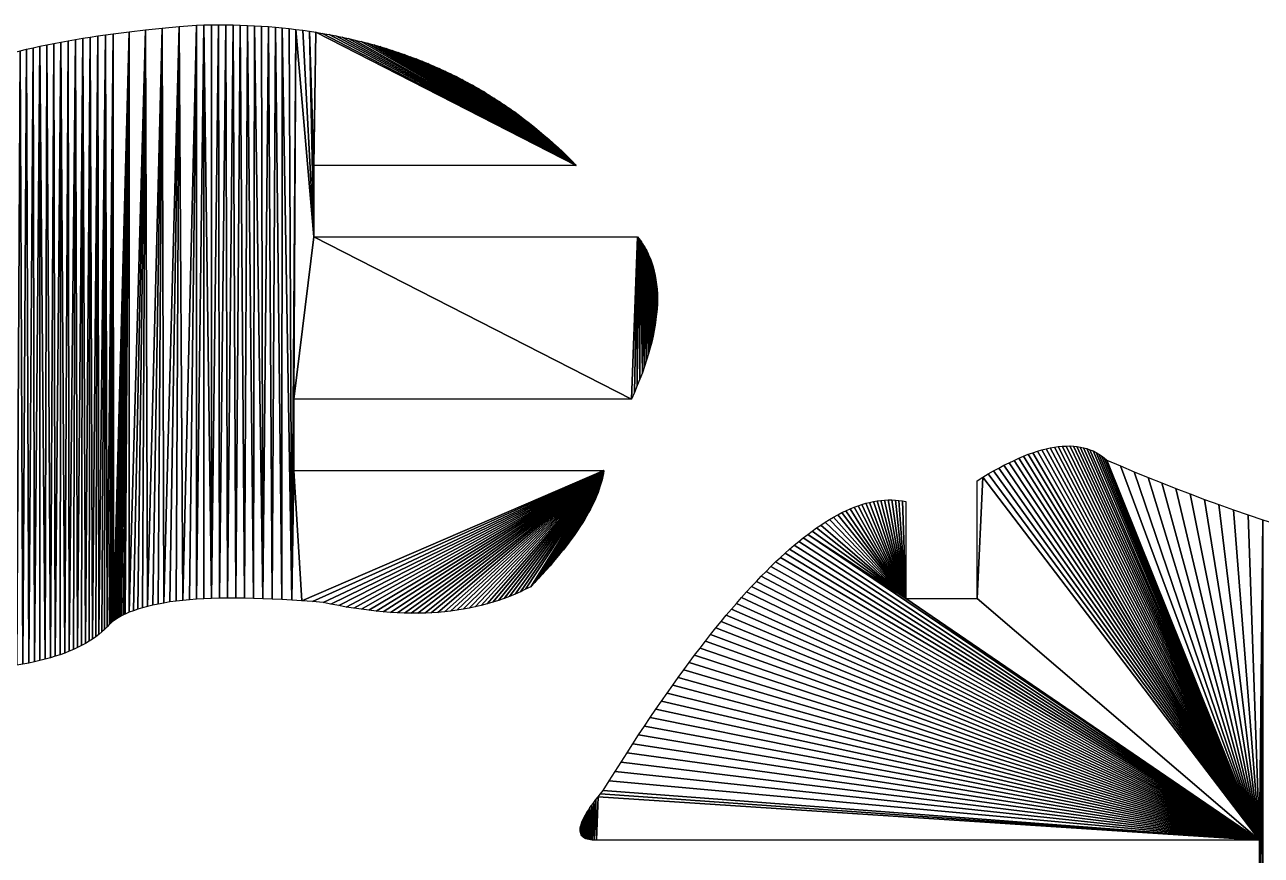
# Model space of a CAD drawing. Extents: x 10 to 917, y 10 to 841.
# Drawn here: x 199.5 to 309.3, y 754.3 to 828 of the extents above; entities that cross this region are included whole.
import ezdxf

# ---------------------------------------------------------------- set-up
doc = ezdxf.new("R2010")
doc.units = 0
doc.header["$MEASUREMENT"] = 0
doc.layers.get('0').update_dxf_attribs({"linetype": 'CONTINUOUS'})

msp = doc.modelspace()

# ---------------------------------------------------------------- linework, layer by layer
for p, q in [((207.4, 827.23), (208.81, 827.41)), ((208.81, 827.41), (210.25, 827.58)), ((210.25, 827.58), (211.73, 827.74)), ((211.73, 827.74), (213.25, 827.88)), ((213.25, 827.88), (214.8, 828.01)), ((214.8, 828.01), (215.45, 828.02)), ((215.45, 828.02), (216.11, 828.03)), ((216.11, 828.03), (216.75, 828.04)), ((216.75, 828.04), (217.4, 828.03)), ((217.4, 828.03), (218.04, 828.02)), ((218.04, 828.02), (218.67, 828)), ((218.67, 828), (219.3, 827.98)), ((219.3, 827.98), (219.93, 827.95)), ((219.93, 827.95), (220.55, 827.91)), ((220.55, 827.91), (221.17, 827.87)), ((221.17, 827.87), (221.79, 827.82)), ((221.79, 827.82), (222.4, 827.76)), ((222.4, 827.76), (223, 827.69)), ((223, 827.69), (223.61, 827.62)), ((223.61, 827.62), (224.21, 827.54)), ((224.21, 827.54), (224.8, 827.46)), ((224.8, 827.46), (225.39, 827.37)), ((225.39, 827.37), (225.98, 827.27)), ((200.9, 826.12), (201.51, 826.25)), ((201.51, 826.25), (202.13, 826.37)), ((202.13, 826.37), (202.76, 826.49)), ((202.76, 826.49), (203.39, 826.61)), ((203.39, 826.61), (204.04, 826.72)), ((204.04, 826.72), (204.69, 826.83)), ((204.69, 826.83), (205.36, 826.93)), ((205.36, 826.93), (206.03, 827.04)), ((206.03, 827.04), (206.71, 827.14)), ((206.71, 827.14), (207.4, 827.23)), ((225.98, 827.27), (226.56, 827.17)), ((226.56, 827.17), (227.14, 827.06)), ((227.14, 827.06), (227.71, 826.94)), ((227.71, 826.94), (228.28, 826.81)), ((228.28, 826.81), (228.84, 826.68)), ((228.84, 826.68), (229.41, 826.54)), ((229.41, 826.54), (229.96, 826.4)), ((229.96, 826.4), (230.52, 826.25)), ((230.52, 826.25), (231.06, 826.09)), ((199.13, 825.72), (199.71, 825.86)), ((199.71, 825.86), (200.3, 825.99)), ((200.3, 825.99), (200.9, 826.12)), ((231.06, 826.09), (231.61, 825.93)), ((231.61, 825.93), (232.15, 825.76)), ((232.15, 825.76), (232.69, 825.58)), ((232.69, 825.58), (233.22, 825.39)), ((233.22, 825.39), (233.75, 825.2)), ((233.75, 825.2), (234.27, 825)), ((234.27, 825), (234.79, 824.8)), ((234.79, 824.8), (235.31, 824.59)), ((235.31, 824.59), (235.82, 824.37)), ((235.82, 824.37), (236.33, 824.14)), ((236.33, 824.14), (236.83, 823.91)), ((236.83, 823.91), (237.33, 823.67)), ((237.33, 823.67), (237.83, 823.43)), ((237.83, 823.43), (238.32, 823.18)), ((238.32, 823.18), (238.81, 822.92)), ((238.81, 822.92), (239.29, 822.66)), ((239.29, 822.66), (239.77, 822.38)), ((239.77, 822.38), (240.24, 822.11)), ((240.24, 822.11), (240.71, 821.82)), ((240.71, 821.82), (241.18, 821.53)), ((241.18, 821.53), (241.64, 821.23)), ((241.64, 821.23), (242.1, 820.93)), ((242.1, 820.93), (242.56, 820.61)), ((242.56, 820.61), (243.01, 820.3)), ((243.01, 820.3), (243.45, 819.97)), ((243.45, 819.97), (243.89, 819.64)), ((243.89, 819.64), (244.33, 819.3)), ((244.33, 819.3), (244.77, 818.96)), ((244.77, 818.96), (245.2, 818.6)), ((245.2, 818.6), (245.62, 818.25)), ((245.62, 818.25), (246.04, 817.88)), ((246.04, 817.88), (246.46, 817.51)), ((246.46, 817.51), (246.87, 817.13)), ((246.87, 817.13), (247.28, 816.75)), ((247.28, 816.75), (247.69, 816.35)), ((247.69, 816.35), (248.09, 815.96)), ((248.49, 815.55), (225.19, 815.55)), ((225.19, 815.55), (225.19, 809.21)), ((248.09, 815.96), (248.49, 815.55)), ((225.19, 809.21), (253.92, 809.21)), ((253.92, 809.21), (254.04, 809.06)), ((254.04, 809.06), (254.15, 808.91)), ((254.15, 808.91), (254.26, 808.76)), ((254.26, 808.76), (254.36, 808.6)), ((254.36, 808.6), (254.46, 808.45)), ((254.46, 808.45), (254.56, 808.29)), ((254.56, 808.29), (254.65, 808.12)), ((254.65, 808.12), (254.74, 807.96)), ((254.74, 807.96), (254.83, 807.79)), ((254.83, 807.79), (254.91, 807.62)), ((254.91, 807.62), (254.98, 807.45)), ((254.98, 807.45), (255.06, 807.27)), ((255.06, 807.27), (255.19, 806.92)), ((255.19, 806.92), (255.31, 806.55)), ((255.31, 806.55), (255.41, 806.18)), ((255.41, 806.18), (255.49, 805.79)), ((255.49, 805.79), (255.56, 805.39)), ((255.56, 805.39), (255.62, 804.99)), ((255.62, 804.99), (255.66, 804.57)), ((255.66, 804.57), (255.68, 804.15)), ((255.68, 803.27), (255.66, 802.81)), ((255.68, 804.15), (255.69, 803.71)), ((255.69, 803.71), (255.68, 803.27)), ((255.61, 802.35), (255.56, 801.87)), ((255.66, 802.81), (255.61, 802.35)), ((255.49, 801.39), (255.4, 800.89)), ((255.56, 801.87), (255.49, 801.39)), ((255.3, 800.39), (255.18, 799.88)), ((255.4, 800.89), (255.3, 800.39)), ((254.89, 798.82), (254.73, 798.28)), ((255.04, 799.35), (254.89, 798.82)), ((255.18, 799.88), (255.04, 799.35)), ((254.54, 797.72), (254.35, 797.16)), ((254.73, 798.28), (254.54, 797.72)), ((254.35, 797.16), (254.13, 796.59)), ((253.9, 796.01), (253.66, 795.41)), ((254.13, 796.59), (253.9, 796.01)), ((253.4, 794.81), (223.43, 794.81)), ((223.43, 794.81), (223.43, 788.47)), ((253.66, 795.41), (253.4, 794.81)), ((288.6, 789.92), (289, 790.06)), ((289, 790.06), (289.4, 790.19)), ((289.4, 790.19), (289.79, 790.31)), ((289.79, 790.31), (290.17, 790.41)), ((290.17, 790.41), (290.54, 790.49)), ((290.54, 790.49), (290.91, 790.55)), ((290.91, 790.55), (291.26, 790.6)), ((291.26, 790.6), (291.61, 790.64)), ((291.61, 790.64), (291.95, 790.65)), ((291.95, 790.65), (292.28, 790.66)), ((292.28, 790.66), (292.6, 790.64)), ((292.6, 790.64), (292.91, 790.61)), ((292.91, 790.61), (293.21, 790.56)), ((293.21, 790.56), (293.51, 790.5)), ((293.51, 790.5), (293.8, 790.42)), ((293.8, 790.42), (294.07, 790.32)), ((294.07, 790.32), (294.35, 790.21)), ((294.35, 790.21), (294.61, 790.08)), ((294.61, 790.08), (294.86, 789.94)), ((285.98, 788.7), (286.44, 788.94)), ((286.44, 788.94), (286.89, 789.17)), ((286.89, 789.17), (287.33, 789.38)), ((287.33, 789.38), (287.76, 789.58)), ((287.76, 789.58), (288.18, 789.76)), ((288.18, 789.76), (288.6, 789.92)), ((294.86, 789.94), (295.1, 789.78)), ((295.1, 789.78), (295.34, 789.6)), ((295.34, 789.6), (295.57, 789.41)), ((295.57, 789.41), (296.77, 788.89)), ((223.43, 788.47), (250.94, 788.47)), ((250.84, 787.94), (250.78, 787.66)), ((250.9, 788.21), (250.84, 787.94)), ((250.94, 788.47), (250.9, 788.21)), ((284.07, 787.57), (284.56, 787.88)), ((284.56, 787.88), (285.04, 788.17)), ((285.04, 788.17), (285.52, 788.44)), ((285.52, 788.44), (285.98, 788.7)), ((296.77, 788.89), (297.99, 788.37)), ((297.99, 788.37), (299.22, 787.87)), ((299.22, 787.87), (300.45, 787.37)), ((250.53, 786.82), (250.42, 786.54)), ((250.62, 787.11), (250.53, 786.82)), ((250.71, 787.39), (250.62, 787.11)), ((250.78, 787.66), (250.71, 787.39)), ((284.07, 777.11), (284.07, 787.57)), ((300.45, 787.37), (301.7, 786.88)), ((301.7, 786.88), (302.96, 786.4)), ((250.04, 785.65), (249.9, 785.35)), ((250.18, 785.95), (250.04, 785.65)), ((250.31, 786.25), (250.18, 785.95)), ((250.42, 786.54), (250.31, 786.25)), ((274.18, 785.57), (274.52, 785.65)), ((274.52, 785.65), (274.86, 785.73)), ((274.86, 785.73), (275.19, 785.78)), ((275.19, 785.78), (275.52, 785.83)), ((275.52, 785.83), (275.85, 785.86)), ((275.85, 785.86), (276.17, 785.87)), ((276.17, 785.87), (276.49, 785.87)), ((276.49, 785.87), (276.81, 785.86)), ((276.81, 785.86), (277.12, 785.83)), ((277.12, 785.83), (277.42, 785.78)), ((277.42, 785.78), (277.73, 785.72)), ((277.73, 785.72), (277.73, 777.11)), ((302.96, 786.4), (304.23, 785.92)), ((304.23, 785.92), (305.51, 785.46)), ((249.57, 784.74), (249.4, 784.43)), ((249.74, 785.05), (249.57, 784.74)), ((249.9, 785.35), (249.74, 785.05)), ((271.32, 784.34), (271.69, 784.55)), ((271.69, 784.55), (272.06, 784.74)), ((272.06, 784.74), (272.42, 784.91)), ((272.42, 784.91), (272.78, 785.07)), ((272.78, 785.07), (273.14, 785.22)), ((273.14, 785.22), (273.49, 785.35)), ((273.49, 785.35), (273.84, 785.46)), ((273.84, 785.46), (274.18, 785.57)), ((305.51, 785.46), (306.81, 785)), ((306.81, 785), (308.11, 784.55)), ((308.11, 784.55), (309.42, 784.11)), ((248.8, 783.47), (248.59, 783.14)), ((249.01, 783.79), (248.8, 783.47)), ((249.21, 784.11), (249.01, 783.79)), ((249.4, 784.43), (249.21, 784.11)), ((269.81, 783.38), (270.19, 783.64)), ((270.19, 783.64), (270.57, 783.89)), ((270.57, 783.89), (270.95, 784.12)), ((270.95, 784.12), (271.32, 784.34)), ((248.12, 782.47), (247.87, 782.13)), ((248.36, 782.81), (248.12, 782.47)), ((248.59, 783.14), (248.36, 782.81)), ((268.23, 782.19), (268.63, 782.51)), ((268.63, 782.51), (269.03, 782.81)), ((269.03, 782.81), (269.42, 783.1)), ((269.42, 783.1), (269.81, 783.38)), ((247.34, 781.45), (247.06, 781.1)), ((247.61, 781.79), (247.34, 781.45)), ((247.87, 782.13), (247.61, 781.79)), ((267.01, 781.14), (267.42, 781.5)), ((267.42, 781.5), (267.83, 781.85)), ((267.83, 781.85), (268.23, 782.19)), ((246.47, 780.39), (246.16, 780.03)), ((246.77, 780.75), (246.47, 780.39)), ((247.06, 781.1), (246.77, 780.75)), ((265.76, 779.96), (266.18, 780.36)), ((266.18, 780.36), (266.6, 780.76)), ((266.6, 780.76), (267.01, 781.14)), ((245.51, 779.3), (245.16, 778.93)), ((245.84, 779.66), (245.51, 779.3)), ((246.16, 780.03), (245.84, 779.66)), ((264.47, 778.64), (264.9, 779.1)), ((264.9, 779.1), (265.33, 779.53)), ((265.33, 779.53), (265.76, 779.96)), ((244.45, 778.17), (243.99, 777.94)), ((244.81, 778.55), (244.45, 778.17)), ((245.16, 778.93), (244.81, 778.55)), ((263.59, 777.7), (264.03, 778.18)), ((264.03, 778.18), (264.47, 778.64)), ((212.99, 776.88), (212.43, 776.81)), ((213.57, 776.95), (212.99, 776.88)), ((214.17, 777), (213.57, 776.95)), ((214.8, 777.05), (214.17, 777)), ((215.45, 777.09), (214.8, 777.05)), ((216.13, 777.12), (215.45, 777.09)), ((216.82, 777.14), (216.13, 777.12)), ((217.54, 777.15), (216.82, 777.14)), ((218.29, 777.15), (217.54, 777.15)), ((219.05, 777.14), (218.29, 777.15)), ((219.84, 777.13), (219.05, 777.14)), ((220.66, 777.1), (219.84, 777.13)), ((221.49, 777.07), (220.66, 777.1)), ((222.35, 777.03), (221.49, 777.07)), ((223.24, 776.98), (222.35, 777.03)), ((224.14, 776.92), (223.24, 776.98)), ((225.07, 776.85), (224.14, 776.92)), ((241.58, 776.95), (241.08, 776.79)), ((242.08, 777.12), (241.58, 776.95)), ((242.57, 777.31), (242.08, 777.12)), ((243.05, 777.51), (242.57, 777.31)), ((243.53, 777.72), (243.05, 777.51)), ((243.99, 777.94), (243.53, 777.72)), ((262.7, 776.69), (263.15, 777.2)), ((263.15, 777.2), (263.59, 777.7)), ((277.73, 777.11), (284.07, 777.11)), ((208.81, 775.9), (208.47, 775.74)), ((209.19, 776.04), (208.81, 775.9)), ((209.58, 776.18), (209.19, 776.04)), ((210, 776.3), (209.58, 776.18)), ((210.44, 776.42), (210, 776.3)), ((210.9, 776.53), (210.44, 776.42)), ((211.39, 776.63), (210.9, 776.53)), ((211.9, 776.72), (211.39, 776.63)), ((212.43, 776.81), (211.9, 776.72)), ((226.03, 776.77), (225.07, 776.85)), ((226.72, 776.62), (226.03, 776.77)), ((227.41, 776.49), (226.72, 776.62)), ((228.08, 776.36), (227.41, 776.49)), ((228.75, 776.25), (228.08, 776.36)), ((229.42, 776.16), (228.75, 776.25)), ((230.07, 776.07), (229.42, 776.16)), ((230.72, 776), (230.07, 776.07)), ((231.36, 775.94), (230.72, 776)), ((231.99, 775.89), (231.36, 775.94)), ((232.61, 775.85), (231.99, 775.89)), ((233.23, 775.83), (232.61, 775.85)), ((233.84, 775.82), (233.23, 775.83)), ((234.44, 775.82), (233.84, 775.82)), ((235.04, 775.83), (234.44, 775.82)), ((235.62, 775.85), (235.04, 775.83)), ((236.2, 775.89), (235.62, 775.85)), ((236.78, 775.94), (236.2, 775.89)), ((237.34, 776), (236.78, 775.94)), ((237.9, 776.08), (237.34, 776)), ((238.45, 776.17), (237.9, 776.08)), ((238.99, 776.27), (238.45, 776.17)), ((239.52, 776.38), (238.99, 776.27)), ((240.05, 776.5), (239.52, 776.38)), ((240.57, 776.64), (240.05, 776.5)), ((241.08, 776.79), (240.57, 776.64)), ((261.8, 775.63), (262.25, 776.17)), ((262.25, 776.17), (262.7, 776.69)), ((207.08, 774.84), (206.86, 774.6)), ((207.19, 774.94), (207.08, 774.84)), ((207.31, 775.04), (207.19, 774.94)), ((207.43, 775.13), (207.31, 775.04)), ((207.56, 775.23), (207.43, 775.13)), ((207.7, 775.32), (207.56, 775.23)), ((207.84, 775.41), (207.7, 775.32)), ((207.99, 775.5), (207.84, 775.41)), ((208.14, 775.58), (207.99, 775.5)), ((208.3, 775.66), (208.14, 775.58)), ((208.47, 775.74), (208.3, 775.66)), ((260.88, 774.51), (261.34, 775.07)), ((261.34, 775.07), (261.8, 775.63)), ((205.85, 773.72), (205.56, 773.52)), ((206.13, 773.93), (205.85, 773.72)), ((206.39, 774.15), (206.13, 773.93)), ((206.63, 774.37), (206.39, 774.15)), ((206.86, 774.6), (206.63, 774.37)), ((259.94, 773.32), (260.41, 773.92)), ((260.41, 773.92), (260.88, 774.51)), ((203.87, 772.6), (203.49, 772.44)), ((204.24, 772.77), (203.87, 772.6)), ((204.59, 772.95), (204.24, 772.77)), ((204.93, 773.13), (204.59, 772.95)), ((205.25, 773.32), (204.93, 773.13)), ((205.56, 773.52), (205.25, 773.32)), ((258.99, 772.09), (259.47, 772.71)), ((259.47, 772.71), (259.94, 773.32)), ((199.9, 771.38), (199.38, 771.28)), ((200.4, 771.49), (199.9, 771.38)), ((200.89, 771.61), (200.4, 771.49)), ((201.36, 771.73), (200.89, 771.61)), ((201.82, 771.86), (201.36, 771.73)), ((202.26, 771.99), (201.82, 771.86)), ((202.68, 772.13), (202.26, 771.99)), ((203.1, 772.28), (202.68, 772.13)), ((203.49, 772.44), (203.1, 772.28)), ((258.03, 770.79), (258.51, 771.44)), ((258.51, 771.44), (258.99, 772.09)), ((257.54, 770.12), (258.03, 770.79)), ((256.55, 768.73), (257.05, 769.43)), ((257.05, 769.43), (257.54, 770.12)), ((256.05, 768.02), (256.55, 768.73)), ((255.05, 766.55), (255.55, 767.29)), ((255.55, 767.29), (256.05, 768.02)), ((254.54, 765.79), (255.05, 766.55)), ((253.51, 764.23), (254.02, 765.02)), ((254.02, 765.02), (254.54, 765.79)), ((252.99, 763.43), (253.51, 764.23)), ((251.93, 761.78), (252.46, 762.61)), ((252.46, 762.61), (252.99, 763.43)), ((251.4, 760.93), (251.93, 761.78)), ((250.87, 760.07), (251.4, 760.93)), ((250.22, 759.28), (250.42, 759.53)), ((250.42, 759.53), (250.64, 759.8)), ((250.64, 759.8), (250.87, 760.07)), ((249.42, 758.12), (249.56, 758.33)), ((249.56, 758.33), (249.7, 758.56)), ((249.7, 758.56), (249.86, 758.79)), ((249.86, 758.79), (250.04, 759.03)), ((250.04, 759.03), (250.22, 759.28)), ((248.91, 757.03), (248.96, 757.19)), ((248.96, 757.19), (249.02, 757.36)), ((249.02, 757.36), (249.1, 757.54)), ((249.1, 757.54), (249.2, 757.72)), ((249.2, 757.72), (249.3, 757.92)), ((249.3, 757.92), (249.42, 758.12)), ((248.83, 756.6), (248.84, 756.74)), ((248.83, 756.48), (248.83, 756.6)), ((248.85, 756.36), (248.83, 756.48)), ((248.84, 756.74), (248.87, 756.88)), ((248.88, 756.26), (248.85, 756.36)), ((248.87, 756.88), (248.91, 757.03)), ((248.92, 756.16), (248.88, 756.26)), ((248.97, 756.07), (248.92, 756.16)), ((249.04, 755.99), (248.97, 756.07)), ((249.13, 755.92), (249.04, 755.99)), ((249.22, 755.85), (249.13, 755.92)), ((249.33, 755.8), (249.22, 755.85)), ((249.45, 755.76), (249.33, 755.8)), ((249.59, 755.72), (249.45, 755.76)), ((249.74, 755.69), (249.59, 755.72)), ((249.9, 755.67), (249.74, 755.69)), ((250.08, 755.66), (249.9, 755.67)), ((250.27, 755.66), (250.08, 755.66)), ((309.12, 755.66), (250.27, 755.66)), ((309.12, 749.31), (309.12, 755.66))]:
    msp.add_line(p, q)

# ---------------------------------------------------------------- meshes
mesh = msp.add_polyface()
corners = [(207.43, 775.13), (207.4, 827.23), (208.81, 827.41), (207.56, 775.23), (207.7, 775.32), (207.84, 775.41), (207.99, 775.5), (208.14, 775.58), (208.3, 775.66), (208.47, 775.74), (208.81, 775.9), (210.25, 827.58), (209.19, 776.04), (209.58, 776.18), (210, 776.3), (210.44, 776.42), (211.73, 827.74), (210.9, 776.53), (211.39, 776.63), (211.9, 776.72), (213.25, 827.88), (212.43, 776.81), (212.99, 776.88), (213.57, 776.95), (214.8, 828.01), (214.17, 777), (214.8, 777.05), (215.45, 828.02), (215.45, 777.09), (216.13, 777.12), (216.11, 828.03), (216.75, 828.04), (216.82, 777.14), (217.4, 828.03), (217.54, 777.15), (218.04, 828.02), (218.29, 777.15), (218.67, 828), (219.05, 777.14), (219.3, 827.98), (219.84, 777.13), (219.93, 827.95), (220.66, 777.1), (220.55, 827.91)]
mesh.append_faces([[corners[k] for k in face] for face in [(0, 2, 3), (3, 2, 4), (4, 2, 5), (5, 2, 6), (6, 2, 7), (7, 2, 8), (8, 2, 9), (9, 2, 10), (10, 11, 12), (12, 11, 13), (13, 11, 14), (14, 11, 15), (15, 16, 17), (17, 16, 18), (18, 16, 19), (19, 20, 21), (21, 20, 22), (22, 20, 23), (23, 24, 25), (25, 24, 26), (26, 27, 28), (28, 27, 29), (29, 31, 32), (32, 33, 34), (34, 35, 36), (36, 37, 38), (38, 39, 40), (40, 41, 42)]], dxfattribs={"vtx0": -1, "vtx1": -1})
mesh.append_faces([[corners[k] for k in face] for face in [(0, 1, 2), (10, 2, 11), (15, 11, 16), (19, 16, 20), (23, 20, 24), (26, 24, 27), (29, 27, 30), (29, 30, 31), (32, 31, 33), (34, 33, 35), (36, 35, 37), (38, 37, 39), (40, 39, 41), (42, 41, 43)]], dxfattribs={"vtx0": -1, "vtx2": -1})
mesh = msp.add_polyface()
corners = [(225.39, 827.37), (225.19, 815.55), (224.8, 827.46), (248.49, 815.55), (225.98, 827.27), (226.56, 827.17), (227.14, 827.06), (227.71, 826.94), (228.28, 826.81), (228.84, 826.68), (229.41, 826.54), (229.96, 826.4), (230.52, 826.25), (231.06, 826.09), (231.61, 825.93), (232.15, 825.76), (232.69, 825.58), (233.22, 825.39), (233.75, 825.2), (234.27, 825), (234.79, 824.8), (235.31, 824.59), (235.82, 824.37), (236.33, 824.14), (236.83, 823.91), (237.33, 823.67), (237.83, 823.43), (238.32, 823.18), (238.81, 822.92), (239.29, 822.66), (239.77, 822.38), (240.24, 822.11), (240.71, 821.82), (241.18, 821.53), (241.64, 821.23), (220.66, 777.1), (220.55, 827.91), (221.17, 827.87), (221.49, 777.07), (221.79, 827.82), (222.35, 777.03), (222.4, 827.76), (223.24, 776.98), (223, 827.69), (223.61, 827.62), (223.43, 794.81), (225.19, 809.21), (224.21, 827.54)]
mesh.append_faces([[corners[k] for k in face] for face in [(0, 1, 2), (1, 0, 3), (46, 2, 1)]], dxfattribs={"vtx0": -1, "vtx1": -1})
mesh.append_faces([[corners[k] for k in face] for face in [(45, 44, 46)]], dxfattribs={"vtx0": -1, "vtx1": -1, "vtx2": -1})
mesh.append_faces([[corners[k] for k in face] for face in [(3, 0, 4), (3, 4, 5), (3, 5, 6), (3, 6, 7), (3, 7, 8), (3, 8, 9), (3, 9, 10), (3, 10, 11), (3, 11, 12), (3, 12, 13), (3, 13, 14), (3, 14, 15), (3, 15, 16), (3, 16, 17), (3, 17, 18), (3, 18, 19), (3, 19, 20), (3, 20, 21), (3, 21, 22), (3, 22, 23), (3, 23, 24), (3, 24, 25), (3, 25, 26), (3, 26, 27), (3, 27, 28), (3, 28, 29), (3, 29, 30), (3, 30, 31), (3, 31, 32), (3, 32, 33), (3, 33, 34), (35, 36, 37), (38, 37, 39), (40, 39, 41), (42, 41, 43), (42, 43, 44), (46, 44, 47), (46, 47, 2)]], dxfattribs={"vtx0": -1, "vtx2": -1})
mesh = msp.add_polyface()
corners = [(220.66, 777.1), (221.17, 827.87), (221.49, 777.07), (221.79, 827.82), (222.35, 777.03), (222.4, 827.76), (223.24, 776.98), (223.61, 827.62), (223.43, 794.81), (225.19, 809.21), (253.4, 794.81), (223.43, 788.47), (224.14, 776.92), (250.94, 788.47), (225.07, 776.85), (226.03, 776.77), (226.72, 776.62), (227.41, 776.49), (228.08, 776.36), (228.75, 776.25), (229.42, 776.16), (230.07, 776.07), (230.72, 776), (231.36, 775.94), (231.99, 775.89), (232.61, 775.85), (233.23, 775.83), (233.84, 775.82), (234.44, 775.82), (235.04, 775.83), (235.62, 775.85), (236.2, 775.89), (236.78, 775.94), (237.34, 776), (237.9, 776.08), (238.45, 776.17), (238.99, 776.27), (239.52, 776.38), (240.05, 776.5), (240.57, 776.64), (241.08, 776.79), (241.58, 776.95), (242.08, 777.12), (242.57, 777.31), (243.05, 777.51), (243.53, 777.72), (243.99, 777.94), (244.45, 778.17)]
mesh.append_faces([[corners[k] for k in face] for face in [(0, 1, 2), (2, 3, 4), (4, 5, 6), (8, 9, 10), (6, 11, 12), (11, 6, 8), (12, 13, 14), (14, 13, 15), (15, 13, 16), (16, 13, 17), (17, 13, 18), (18, 13, 19), (19, 13, 20), (20, 13, 21), (21, 13, 22), (22, 13, 23), (23, 13, 24), (24, 13, 25), (25, 13, 26), (26, 13, 27), (27, 13, 28), (28, 13, 29), (29, 13, 30), (30, 13, 31), (31, 13, 32), (32, 13, 33), (33, 13, 34), (34, 13, 35), (35, 13, 36), (36, 13, 37), (37, 13, 38), (38, 13, 39), (39, 13, 40), (40, 13, 41), (41, 13, 42), (42, 13, 43), (43, 13, 44), (44, 13, 45), (45, 13, 46), (46, 13, 47)]], dxfattribs={"vtx0": -1, "vtx1": -1})
mesh.append_faces([[corners[k] for k in face] for face in [(6, 7, 8)]], dxfattribs={"vtx0": -1, "vtx1": -1, "vtx2": -1})
mesh.append_faces([[corners[k] for k in face] for face in [(12, 11, 13)]], dxfattribs={"vtx0": -1, "vtx2": -1})
mesh = msp.add_polyface()
corners = [(197.74, 771.02), (197.99, 825.44), (198.3, 771.1), (198.56, 825.58), (198.85, 771.19), (199.13, 825.72), (199.38, 771.28), (199.71, 825.86), (199.9, 771.38), (200.3, 825.99), (200.4, 771.49), (200.9, 826.12), (200.89, 771.61), (201.36, 771.73), (201.51, 826.25), (201.82, 771.86), (202.13, 826.37), (202.26, 771.99), (202.76, 826.49), (202.68, 772.13), (203.1, 772.28), (203.39, 826.61), (203.49, 772.44), (204.04, 826.72), (203.87, 772.6), (204.24, 772.77), (204.69, 826.83), (204.59, 772.95), (204.93, 773.13), (205.36, 826.93), (205.25, 773.32), (205.56, 773.52), (206.03, 827.04), (205.85, 773.72), (206.13, 773.93), (206.71, 827.14), (206.39, 774.15), (206.63, 774.37), (206.86, 774.6), (207.4, 827.23), (207.08, 774.84), (207.19, 774.94), (207.31, 775.04), (207.43, 775.13)]
mesh.append_faces([[corners[k] for k in face] for face in [(0, 1, 2), (2, 3, 4), (4, 5, 6), (6, 7, 8), (8, 9, 10), (10, 11, 12), (12, 11, 13), (13, 14, 15), (15, 16, 17), (17, 18, 19), (19, 18, 20), (20, 21, 22), (22, 23, 24), (24, 23, 25), (25, 26, 27), (27, 26, 28), (28, 29, 30), (30, 29, 31), (31, 32, 33), (33, 32, 34), (34, 35, 36), (36, 35, 37), (37, 35, 38), (38, 39, 40), (40, 39, 41), (41, 39, 42), (42, 39, 43)]], dxfattribs={"vtx0": -1, "vtx1": -1})
mesh.append_faces([[corners[k] for k in face] for face in [(2, 1, 3), (4, 3, 5), (6, 5, 7), (8, 7, 9), (10, 9, 11), (13, 11, 14), (15, 14, 16), (17, 16, 18), (20, 18, 21), (22, 21, 23), (25, 23, 26), (28, 26, 29), (31, 29, 32), (34, 32, 35), (38, 35, 39)]], dxfattribs={"vtx0": -1, "vtx2": -1})
mesh = msp.add_polyface()
corners = [(248.49, 815.55), (241.64, 821.23), (242.1, 820.93), (242.56, 820.61), (243.01, 820.3), (243.45, 819.97), (243.89, 819.64), (244.33, 819.3), (244.77, 818.96), (245.2, 818.6), (245.62, 818.25), (246.04, 817.88), (246.46, 817.51), (246.87, 817.13), (247.28, 816.75), (247.69, 816.35), (248.09, 815.96), (253.4, 794.81), (225.19, 809.21), (253.92, 809.21), (254.13, 796.59), (254.04, 809.06), (254.15, 808.91), (254.35, 797.16), (254.26, 808.76), (254.36, 808.6), (254.54, 797.72), (254.46, 808.45), (254.56, 808.29), (254.73, 798.28), (254.65, 808.12), (254.74, 807.96), (254.89, 798.82), (254.83, 807.79), (254.91, 807.62), (255.04, 799.35), (254.98, 807.45), (255.06, 807.27), (255.18, 799.88), (255.19, 806.92), (255.3, 800.39), (255.31, 806.55), (255.4, 800.89), (255.41, 806.18), (255.49, 801.39), (255.49, 805.79), (255.56, 801.87), (255.56, 805.39), (255.61, 802.35), (255.62, 804.99), (255.66, 802.81), (255.66, 804.57), (255.68, 803.27), (255.68, 804.15), (255.69, 803.71)]
mesh.append_faces([[corners[k] for k in face] for face in [(0, 15, 16), (52, 53, 54)]], dxfattribs={"vtx0": -1})
mesh.append_faces([[corners[k] for k in face] for face in [(42, 43, 44), (44, 45, 46), (46, 47, 48), (48, 49, 50), (50, 51, 52)]], dxfattribs={"vtx0": -1, "vtx1": -1})
mesh.append_faces([[corners[k] for k in face] for face in [(0, 1, 2), (0, 2, 3), (0, 3, 4), (0, 4, 5), (0, 5, 6), (0, 6, 7), (0, 7, 8), (0, 8, 9), (0, 9, 10), (0, 10, 11), (0, 11, 12), (0, 12, 13), (0, 13, 14), (0, 14, 15), (17, 18, 19), (20, 19, 21), (20, 21, 22), (23, 22, 24), (23, 24, 25), (26, 25, 27), (26, 27, 28), (29, 28, 30), (29, 30, 31), (32, 31, 33), (32, 33, 34), (35, 34, 36), (35, 36, 37), (38, 37, 39), (40, 39, 41), (42, 41, 43), (44, 43, 45), (46, 45, 47), (48, 47, 49), (50, 49, 51), (52, 51, 53)]], dxfattribs={"vtx0": -1, "vtx2": -1})
mesh = msp.add_polyface()
corners = [(253.4, 794.81), (253.92, 809.21), (253.66, 795.41), (253.9, 796.01), (254.13, 796.59), (254.15, 808.91), (254.35, 797.16), (254.36, 808.6), (254.54, 797.72), (254.56, 808.29), (254.73, 798.28), (254.74, 807.96), (254.89, 798.82), (254.91, 807.62), (255.04, 799.35), (255.06, 807.27), (255.18, 799.88), (255.19, 806.92), (255.3, 800.39), (255.31, 806.55), (255.4, 800.89), (244.45, 778.17), (250.94, 788.47), (244.81, 778.55), (245.16, 778.93), (245.51, 779.3), (245.84, 779.66), (246.16, 780.03), (246.47, 780.39), (246.77, 780.75), (247.06, 781.1), (247.34, 781.45), (247.61, 781.79), (247.87, 782.13), (248.12, 782.47), (248.36, 782.81), (248.59, 783.14), (248.8, 783.47), (249.01, 783.79), (249.21, 784.11), (249.4, 784.43), (249.57, 784.74), (249.74, 785.05), (249.9, 785.35), (250.04, 785.65), (250.18, 785.95), (250.31, 786.25), (250.42, 786.54), (250.53, 786.82), (250.62, 787.11), (250.71, 787.39), (250.78, 787.66), (250.84, 787.94), (250.9, 788.21)]
mesh.append_faces([[corners[k] for k in face] for face in [(52, 22, 53)]], dxfattribs={"vtx0": -1})
mesh.append_faces([[corners[k] for k in face] for face in [(0, 1, 2), (2, 1, 3), (3, 1, 4), (4, 5, 6), (6, 7, 8), (8, 9, 10), (10, 11, 12), (12, 13, 14), (14, 15, 16), (16, 17, 18), (18, 19, 20), (21, 22, 23), (23, 22, 24), (24, 22, 25), (25, 22, 26), (26, 22, 27), (27, 22, 28), (28, 22, 29), (29, 22, 30), (30, 22, 31), (31, 22, 32), (32, 22, 33), (33, 22, 34), (34, 22, 35), (35, 22, 36), (36, 22, 37), (37, 22, 38), (38, 22, 39), (39, 22, 40), (40, 22, 41), (41, 22, 42), (42, 22, 43), (43, 22, 44), (44, 22, 45), (45, 22, 46), (46, 22, 47), (47, 22, 48), (48, 22, 49), (49, 22, 50), (50, 22, 51), (51, 22, 52)]], dxfattribs={"vtx0": -1, "vtx1": -1})
mesh = msp.add_polyface()
corners = [(284.56, 787.88), (284.07, 777.11), (284.07, 787.57), (309.12, 755.66), (261.8, 775.63), (262.25, 776.17), (262.7, 776.69), (263.15, 777.2), (263.59, 777.7), (264.03, 778.18), (264.47, 778.64), (264.9, 779.1), (265.33, 779.53), (265.76, 779.96), (266.18, 780.36), (266.6, 780.76), (267.01, 781.14), (267.42, 781.5), (267.83, 781.85), (268.23, 782.19), (268.63, 782.51), (269.03, 782.81), (277.73, 777.11), (285.04, 788.17), (285.52, 788.44), (285.98, 788.7), (286.44, 788.94), (286.89, 789.17), (287.33, 789.38), (287.76, 789.58), (288.18, 789.76), (288.6, 789.92), (289, 790.06), (289.4, 790.19), (289.79, 790.31), (290.17, 790.41), (290.54, 790.49), (290.91, 790.55), (291.26, 790.6), (291.61, 790.64), (291.95, 790.65), (292.28, 790.66), (292.6, 790.64), (292.91, 790.61), (293.21, 790.56), (293.51, 790.5), (293.8, 790.42), (294.07, 790.32), (294.35, 790.21), (294.61, 790.08), (294.86, 789.94), (295.1, 789.78), (295.34, 789.6), (295.57, 789.41), (296.77, 788.89), (297.99, 788.37), (299.22, 787.87), (300.45, 787.37)]
mesh.append_faces([[corners[k] for k in face] for face in [(0, 1, 2)]], dxfattribs={"vtx0": -1})
mesh.append_faces([[corners[k] for k in face] for face in [(3, 21, 22), (3, 1, 0)]], dxfattribs={"vtx0": -1, "vtx1": -1, "vtx2": -1})
mesh.append_faces([[corners[k] for k in face] for face in [(3, 4, 5), (3, 5, 6), (3, 6, 7), (3, 7, 8), (3, 8, 9), (3, 9, 10), (3, 10, 11), (3, 11, 12), (3, 12, 13), (3, 13, 14), (3, 14, 15), (3, 15, 16), (3, 16, 17), (3, 17, 18), (3, 18, 19), (3, 19, 20), (3, 20, 21), (3, 22, 1), (3, 0, 23), (3, 23, 24), (3, 24, 25), (3, 25, 26), (3, 26, 27), (3, 27, 28), (3, 28, 29), (3, 29, 30), (3, 30, 31), (3, 31, 32), (3, 32, 33), (3, 33, 34), (3, 34, 35), (3, 35, 36), (3, 36, 37), (3, 37, 38), (3, 38, 39), (3, 39, 40), (3, 40, 41), (3, 41, 42), (3, 42, 43), (3, 43, 44), (3, 44, 45), (3, 45, 46), (3, 46, 47), (3, 47, 48), (3, 48, 49), (3, 49, 50), (3, 50, 51), (3, 51, 52), (3, 52, 53), (3, 53, 54), (3, 54, 55), (3, 55, 56), (3, 56, 57)]], dxfattribs={"vtx0": -1, "vtx2": -1})
mesh = msp.add_polyface()
corners = [(309.12, 755.66), (300.45, 787.37), (301.7, 786.88), (302.96, 786.4), (304.23, 785.92), (305.51, 785.46), (306.81, 785), (308.11, 784.55), (309.42, 784.11), (309.12, 749.31), (309.12, 736.47), (309.42, 701.67), (310.75, 783.68), (310.75, 702.1), (312.08, 783.26), (312.08, 702.52), (313.43, 782.84), (313.43, 702.94), (314.79, 782.43), (314.79, 703.35), (316.16, 782.03), (316.16, 703.75), (316.31, 782), (316.31, 703.78), (316.47, 781.95), (316.47, 703.83), (316.63, 781.88), (316.63, 703.9), (316.79, 781.79), (316.79, 703.99), (316.96, 781.68), (316.96, 704.1), (317.13, 781.56), (317.3, 704.37), (317.3, 781.41), (317.48, 781.25), (317.48, 704.53), (317.66, 781.07), (317.66, 704.71), (317.84, 780.87), (317.84, 704.91), (318.03, 780.65), (318.03, 705.13), (318.22, 780.41), (318.22, 705.37), (318.42, 780.16), (318.61, 705.9), (318.61, 779.88), (318.82, 779.59), (318.82, 706.19), (319.02, 779.28), (319.02, 706.51), (319.08, 779.19), (319.08, 706.59), (319.15, 779.12), (319.15, 706.66), (319.22, 779.06), (319.3, 706.77), (319.3, 779.01), (319.38, 778.97), (319.38, 706.81), (319.47, 778.94), (319.47, 706.84), (319.56, 778.91), (319.65, 706.88), (319.65, 778.9), (319.75, 778.9), (319.75, 706.88), (319.85, 778.9), (319.96, 706.86), (319.96, 778.92), (320.07, 778.95), (320.07, 706.84), (320.19, 778.98), (320.19, 706.8), (320.31, 779.03), (320.43, 706.7), (320.43, 779.08), (320.56, 779.14), (320.69, 706.56), (320.69, 779.22), (320.83, 779.3), (320.83, 706.48), (320.97, 779.39), (320.97, 706.39), (321.12, 779.49), (321.27, 706.17), (321.27, 779.61), (321.42, 706.05), (321.42, 779.73), (321.74, 780), (321.74, 705.78), (322.08, 780.31), (322.08, 705.47), (322.44, 780.66), (322.44, 705.12), (322.81, 781.05)]
mesh.append_faces([[corners[k] for k in face] for face in [(0, 8, 9)]], dxfattribs={"vtx0": -1, "vtx1": -1})
mesh.append_faces([[corners[k] for k in face] for face in [(9, 8, 10)]], dxfattribs={"vtx0": -1, "vtx1": -1, "vtx2": -1})
mesh.append_faces([[corners[k] for k in face] for face in [(0, 1, 2), (0, 2, 3), (0, 3, 4), (0, 4, 5), (0, 5, 6), (0, 6, 7), (0, 7, 8), (11, 8, 12), (13, 12, 14), (15, 14, 16), (17, 16, 18), (19, 18, 20), (21, 20, 22), (23, 22, 24), (25, 24, 26), (27, 26, 28), (29, 28, 30), (31, 30, 32), (33, 32, 34), (33, 34, 35), (36, 35, 37), (38, 37, 39), (40, 39, 41), (42, 41, 43), (44, 43, 45), (46, 45, 47), (46, 47, 48), (49, 48, 50), (51, 50, 52), (53, 52, 54), (55, 54, 56), (57, 56, 58), (57, 58, 59), (60, 59, 61), (62, 61, 63), (64, 63, 65), (64, 65, 66), (67, 66, 68), (69, 68, 70), (69, 70, 71), (72, 71, 73), (74, 73, 75), (76, 75, 77), (76, 77, 78), (79, 78, 80), (79, 80, 81), (82, 81, 83), (84, 83, 85), (86, 85, 87), (88, 87, 89), (88, 89, 90), (91, 90, 92), (93, 92, 94), (95, 94, 96)]], dxfattribs={"vtx0": -1, "vtx2": -1})
mesh = msp.add_polyface()
corners = [(249.33, 755.8), (249.3, 757.92), (249.42, 758.12), (249.45, 755.76), (249.56, 758.33), (249.59, 755.72), (249.7, 758.56), (249.74, 755.69), (249.86, 758.79), (249.9, 755.67), (250.04, 759.03), (250.08, 755.66), (250.22, 759.28), (250.27, 755.66), (250.42, 759.53), (309.12, 755.66), (250.64, 759.8), (250.87, 760.07), (251.4, 760.93), (251.93, 761.78), (252.46, 762.61), (252.99, 763.43), (253.51, 764.23), (254.02, 765.02), (254.54, 765.79), (255.05, 766.55), (255.55, 767.29), (256.05, 768.02), (256.55, 768.73), (257.05, 769.43), (257.54, 770.12), (258.03, 770.79), (258.51, 771.44), (258.99, 772.09), (259.47, 772.71), (259.94, 773.32), (260.41, 773.92), (260.88, 774.51), (261.34, 775.07), (261.8, 775.63), (277.73, 777.11), (269.03, 782.81), (269.42, 783.1), (269.81, 783.38), (270.19, 783.64), (270.57, 783.89), (270.95, 784.12), (271.32, 784.34), (271.69, 784.55), (272.06, 784.74), (272.42, 784.91), (272.78, 785.07), (273.14, 785.22), (273.49, 785.35), (273.84, 785.46), (274.18, 785.57), (274.52, 785.65), (274.86, 785.73), (275.19, 785.78), (275.52, 785.83), (275.85, 785.86), (276.17, 785.87), (276.49, 785.87), (276.81, 785.86), (277.12, 785.83), (277.42, 785.78), (277.73, 785.72)]
mesh.append_faces([[corners[k] for k in face] for face in [(40, 65, 66)]], dxfattribs={"vtx0": -1})
mesh.append_faces([[corners[k] for k in face] for face in [(0, 1, 2), (3, 2, 4), (5, 4, 6), (7, 6, 8), (9, 8, 10), (11, 10, 12), (13, 12, 14), (15, 14, 16), (15, 16, 17), (15, 17, 18), (15, 18, 19), (15, 19, 20), (15, 20, 21), (15, 21, 22), (15, 22, 23), (15, 23, 24), (15, 24, 25), (15, 25, 26), (15, 26, 27), (15, 27, 28), (15, 28, 29), (15, 29, 30), (15, 30, 31), (15, 31, 32), (15, 32, 33), (15, 33, 34), (15, 34, 35), (15, 35, 36), (15, 36, 37), (15, 37, 38), (15, 38, 39), (40, 41, 42), (40, 42, 43), (40, 43, 44), (40, 44, 45), (40, 45, 46), (40, 46, 47), (40, 47, 48), (40, 48, 49), (40, 49, 50), (40, 50, 51), (40, 51, 52), (40, 52, 53), (40, 53, 54), (40, 54, 55), (40, 55, 56), (40, 56, 57), (40, 57, 58), (40, 58, 59), (40, 59, 60), (40, 60, 61), (40, 61, 62), (40, 62, 63), (40, 63, 64), (40, 64, 65)]], dxfattribs={"vtx0": -1, "vtx2": -1})
mesh = msp.add_polyface()
corners = [(309.12, 736.47), (309.42, 784.11), (309.12, 730.12), (299.22, 697.91), (300.45, 698.41), (301.7, 698.9), (302.96, 699.38), (304.23, 699.86), (305.51, 700.32), (306.81, 700.78), (308.11, 701.23), (309.42, 701.67), (310.75, 783.68), (310.75, 702.1), (312.08, 783.26), (312.08, 702.52), (313.43, 782.84), (313.43, 702.94), (314.79, 782.43), (314.79, 703.35), (316.16, 782.03), (316.16, 703.75), (316.31, 782), (316.31, 703.78), (316.47, 781.95), (316.47, 703.83), (316.63, 781.88), (316.63, 703.9), (316.79, 781.79), (316.79, 703.99), (316.96, 781.68), (316.96, 704.1), (317.13, 781.56), (317.13, 704.22), (317.3, 704.37), (317.48, 781.25), (317.48, 704.53), (317.66, 781.07), (317.66, 704.71), (317.84, 780.87), (317.84, 704.91), (318.03, 780.65), (318.03, 705.13), (318.22, 780.41), (318.22, 705.37), (318.42, 780.16), (318.42, 705.62), (318.61, 705.9), (318.82, 779.59), (318.82, 706.19), (319.02, 779.28), (319.02, 706.51), (319.08, 779.19), (319.08, 706.59), (319.15, 779.12), (319.15, 706.66), (319.22, 779.06), (319.22, 706.72), (319.3, 706.77), (319.38, 778.97), (319.38, 706.81), (319.47, 778.94), (319.47, 706.84), (319.56, 778.91), (319.56, 706.87), (319.65, 706.88), (319.75, 778.9), (319.75, 706.88), (319.85, 778.9), (319.85, 706.88), (319.96, 706.86), (320.07, 778.95), (320.07, 706.84), (320.19, 778.98), (320.19, 706.8), (320.31, 779.03), (320.31, 706.76), (320.43, 706.7), (320.56, 779.14), (320.56, 706.64), (320.69, 706.56), (320.83, 779.3), (320.83, 706.48), (320.97, 779.39), (320.97, 706.39), (321.12, 779.49), (321.12, 706.29), (321.27, 706.17), (321.27, 779.61), (321.42, 706.05), (321.74, 780), (321.74, 705.78), (322.08, 780.31), (322.08, 705.47), (322.44, 780.66), (322.44, 705.12)]
mesh.append_faces([[corners[k] for k in face] for face in [(0, 1, 2), (3, 2, 4), (4, 2, 5), (5, 2, 6), (6, 2, 7), (7, 2, 8), (8, 2, 9), (9, 2, 10), (10, 2, 11), (11, 12, 13), (13, 14, 15), (15, 16, 17), (17, 18, 19), (19, 20, 21), (21, 22, 23), (23, 24, 25), (25, 26, 27), (27, 28, 29), (29, 30, 31), (31, 32, 33), (33, 32, 34), (34, 35, 36), (36, 37, 38), (38, 39, 40), (40, 41, 42), (42, 43, 44), (44, 45, 46), (46, 45, 47), (47, 48, 49), (49, 50, 51), (51, 52, 53), (53, 54, 55), (55, 56, 57), (57, 56, 58), (58, 59, 60), (60, 61, 62), (62, 63, 64), (64, 63, 65), (65, 66, 67), (67, 68, 69), (69, 68, 70), (70, 71, 72), (72, 73, 74), (74, 75, 76), (76, 75, 77), (77, 78, 79), (79, 78, 80), (80, 81, 82), (82, 83, 84), (84, 85, 86), (86, 85, 87), (87, 88, 89), (89, 90, 91), (91, 92, 93), (93, 94, 95)]], dxfattribs={"vtx0": -1, "vtx1": -1})
mesh.append_faces([[corners[k] for k in face] for face in [(11, 2, 1)]], dxfattribs={"vtx0": -1, "vtx1": -1, "vtx2": -1})
mesh = msp.add_polyface()
corners = [(248.84, 756.74), (248.83, 756.48), (248.83, 756.6), (248.85, 756.36), (248.87, 756.88), (248.88, 756.26), (248.91, 757.03), (248.92, 756.16), (248.96, 757.19), (248.97, 756.07), (249.02, 757.36), (249.04, 755.99), (249.1, 757.54), (249.13, 755.92), (249.2, 757.72), (249.22, 755.85), (249.3, 757.92), (249.33, 755.8), (249.42, 758.12), (249.45, 755.76), (249.56, 758.33), (249.59, 755.72), (249.7, 758.56), (249.74, 755.69), (249.86, 758.79), (249.9, 755.67), (250.04, 759.03), (250.08, 755.66), (250.22, 759.28), (250.27, 755.66), (250.42, 759.53), (309.12, 755.66), (240.88, 743.14), (240.88, 742.64), (240.88, 742.89), (240.89, 743.39), (240.89, 742.39), (240.91, 743.64), (240.91, 742.14), (240.93, 743.89), (240.93, 741.9), (240.96, 744.13), (240.96, 741.66), (241, 744.36), (241, 741.42), (241.04, 744.6), (241.04, 741.19), (241.09, 744.83), (241.09, 740.96), (241.15, 745.05), (241.15, 740.73), (241.22, 745.27), (241.22, 740.51), (241.29, 745.49), (241.29, 740.29), (241.37, 745.71), (241.37, 740.07), (241.46, 745.92), (241.46, 739.86), (241.56, 746.13), (241.56, 739.65), (241.66, 746.34), (241.66, 739.44), (241.77, 746.54), (241.77, 739.24), (241.89, 746.74), (241.89, 739.04), (242.02, 746.94), (242.02, 738.85), (242.15, 747.13), (242.15, 738.65), (242.29, 747.32), (242.29, 738.46), (242.44, 747.5), (242.44, 738.28), (242.6, 747.68), (242.6, 738.1), (242.76, 747.86), (242.76, 737.92), (242.93, 748.04), (242.93, 737.74), (243.11, 748.21), (243.11, 737.57), (243.29, 748.38), (243.29, 737.4), (243.49, 748.54), (243.49, 737.24), (243.69, 748.7), (243.69, 737.08), (243.89, 748.86), (243.89, 736.92), (244.11, 749.02), (244.11, 736.77), (244.33, 749.17), (244.33, 736.61), (244.56, 749.31), (244.56, 736.47), (309.12, 749.31)]
mesh.append_faces([[corners[k] for k in face] for face in [(0, 1, 2), (32, 33, 34)]], dxfattribs={"vtx0": -1})
mesh.append_faces([[corners[k] for k in face] for face in [(1, 0, 3), (3, 4, 5), (5, 6, 7), (7, 8, 9), (9, 10, 11), (11, 12, 13), (13, 14, 15), (15, 16, 17), (17, 18, 19), (19, 20, 21), (21, 22, 23), (23, 24, 25), (25, 26, 27), (27, 28, 29), (29, 30, 31)]], dxfattribs={"vtx0": -1, "vtx1": -1})
mesh.append_faces([[corners[k] for k in face] for face in [(3, 0, 4), (5, 4, 6), (7, 6, 8), (9, 8, 10), (11, 10, 12), (13, 12, 14), (15, 14, 16), (33, 32, 35), (36, 35, 37), (38, 37, 39), (40, 39, 41), (42, 41, 43), (44, 43, 45), (46, 45, 47), (48, 47, 49), (50, 49, 51), (52, 51, 53), (54, 53, 55), (56, 55, 57), (58, 57, 59), (60, 59, 61), (62, 61, 63), (64, 63, 65), (66, 65, 67), (68, 67, 69), (70, 69, 71), (72, 71, 73), (74, 73, 75), (76, 75, 77), (78, 77, 79), (80, 79, 81), (82, 81, 83), (84, 83, 85), (86, 85, 87), (88, 87, 89), (90, 89, 91), (92, 91, 93), (94, 93, 95), (96, 95, 97)]], dxfattribs={"vtx0": -1, "vtx2": -1})

doc.saveas('drawing.dxf')
